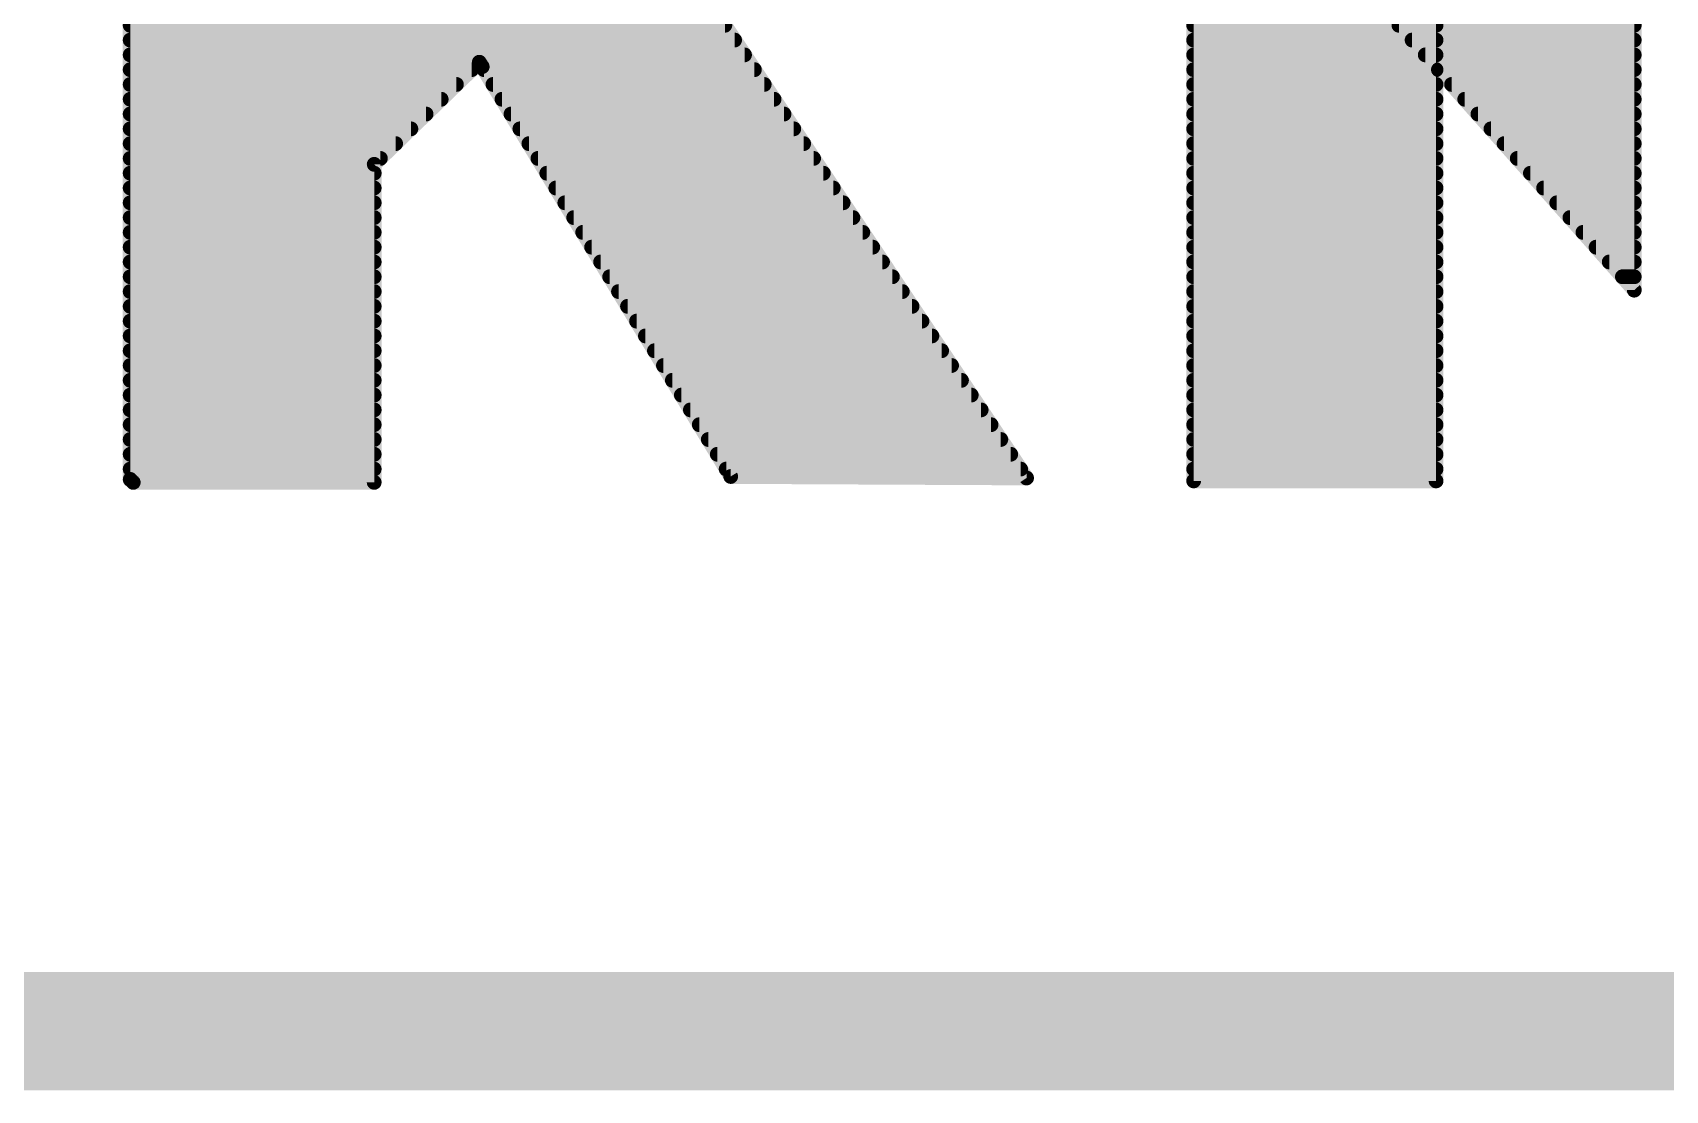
# Model space of a CAD drawing. Header units: inches. Extents: x 2 to 53, y 0 to 38.6.
# Drawn here: x 16.5895 to 16.6999, y 11.3195 to 11.391 of the extents above; entities that cross this region are included whole.
import ezdxf

# ---------------------------------------------------------------- set-up
doc = ezdxf.new("R2010")
doc.units = ezdxf.units.IN
doc.header["$LTSCALE"] = 0.1
doc.header["$MEASUREMENT"] = 0
for name, color, linetype in [('16', 7, 'Continuous'), ('20', 7, 'Continuous'), ('21', 7, 'Continuous')]:
    doc.layers.add(name, color=color, linetype=linetype)

msp = doc.modelspace()

# ---------------------------------------------------------------- linework, layer by layer
at = {"layer": '16', "const_width": 0.001}
for points in [[(16.69776, 11.43326), (16.69776, 11.37356)], [(16.69776, 11.37356), (16.67856, 11.39516)], [(16.69776, 11.39146), (16.68185, 11.39146)], [(16.69776, 11.39046), (16.68274, 11.39046)], [(16.69776, 11.38946), (16.68363, 11.38946)], [(16.69776, 11.38846), (16.68452, 11.38846)], [(16.69776, 11.38746), (16.68541, 11.38746)], [(16.69776, 11.38646), (16.6863, 11.38646)], [(16.69776, 11.38546), (16.68719, 11.38546)], [(16.69776, 11.38446), (16.68807, 11.38446)], [(16.69776, 11.38346), (16.68896, 11.38346)], [(16.69776, 11.38246), (16.68985, 11.38246)], [(16.69776, 11.38146), (16.69074, 11.38146)], [(16.69776, 11.38046), (16.69163, 11.38046)], [(16.69776, 11.37946), (16.69252, 11.37946)], [(16.69776, 11.37846), (16.69341, 11.37846)], [(16.69776, 11.37746), (16.69429, 11.37746)], [(16.69776, 11.37646), (16.69518, 11.37646)], [(16.69776, 11.37546), (16.69607, 11.37546)], [(16.69776, 11.37446), (16.69696, 11.37446)]]:
    msp.add_lwpolyline(points, dxfattribs=at)
at = {"layer": '16', "const_width": 0.0005}
for points in [[(16.68185, 11.39171, 1), (16.68185, 11.39121)], [(16.69776, 11.39121, 1), (16.69776, 11.39171)], [(16.68274, 11.39071, 1), (16.68274, 11.39021)], [(16.69776, 11.39021, 1), (16.69776, 11.39071)], [(16.68363, 11.38971, 1), (16.68363, 11.38921)], [(16.69776, 11.38921, 1), (16.69776, 11.38971)], [(16.68452, 11.38871, 1), (16.68452, 11.38821)], [(16.69776, 11.38821, 1), (16.69776, 11.38871)], [(16.68541, 11.38771, 1), (16.68541, 11.38721)], [(16.69776, 11.38721, 1), (16.69776, 11.38771)], [(16.6863, 11.38671, 1), (16.6863, 11.38621)], [(16.69776, 11.38621, 1), (16.69776, 11.38671)], [(16.68719, 11.38571, 1), (16.68719, 11.38521)], [(16.69776, 11.38521, 1), (16.69776, 11.38571)], [(16.68807, 11.38471, 1), (16.68807, 11.38421)], [(16.69776, 11.38421, 1), (16.69776, 11.38471)], [(16.68896, 11.38371, 1), (16.68896, 11.38321)], [(16.69776, 11.38321, 1), (16.69776, 11.38371)], [(16.68985, 11.38271, 1), (16.68985, 11.38221)], [(16.69776, 11.38221, 1), (16.69776, 11.38271)], [(16.69074, 11.38171, 1), (16.69074, 11.38121)], [(16.69163, 11.38071, 1), (16.69163, 11.38021)], [(16.69776, 11.38121, 1), (16.69776, 11.38171)], [(16.69776, 11.38021, 1), (16.69776, 11.38071)], [(16.69252, 11.37971, 1), (16.69252, 11.37921)], [(16.69776, 11.37921, 1), (16.69776, 11.37971)], [(16.69341, 11.37871, 1), (16.69341, 11.37821)], [(16.69776, 11.37821, 1), (16.69776, 11.37871)], [(16.69429, 11.37771, 1), (16.69429, 11.37721)], [(16.69776, 11.37721, 1), (16.69776, 11.37771)], [(16.69518, 11.37671, 1), (16.69518, 11.37621)], [(16.69776, 11.37621, 1), (16.69776, 11.37671)], [(16.69607, 11.37571, 1), (16.69607, 11.37521)], [(16.69776, 11.37521, 1), (16.69776, 11.37571)], [(16.69696, 11.37471, 1), (16.69696, 11.37421)], [(16.69776, 11.37421, 1), (16.69776, 11.37471)], [(16.69751, 11.37356, 1), (16.69801, 11.37356)], [(16.69757, 11.37339, 1), (16.69795, 11.37373)]]:
    msp.add_lwpolyline(points, format="xyb", dxfattribs=at)
at = {"layer": '20', "const_width": 0.008}
msp.add_lwpolyline([(14.93919, 11.32346), (18.45634, 11.32346)], dxfattribs=at)
at = {"layer": '21', "const_width": 0.001}
for points in [[(16.59606, 11.36076), (16.59606, 11.43686)], [(16.66797, 11.36066), (16.66797, 11.41186)], [(16.68436, 11.41196), (16.68436, 11.36066)], [(16.63047, 11.40016), (16.65667, 11.36086)], [(16.59606, 11.39146), (16.63627, 11.39146)], [(16.66797, 11.39146), (16.68436, 11.39146)], [(16.59606, 11.39046), (16.63693, 11.39046)], [(16.66797, 11.39046), (16.68436, 11.39046)], [(16.59606, 11.38946), (16.6376, 11.38946)], [(16.66797, 11.38946), (16.68436, 11.38946)], [(16.59606, 11.38846), (16.61915, 11.38846)], [(16.61967, 11.38896), (16.61256, 11.38206)], [(16.61986, 11.38866), (16.61967, 11.38896)], [(16.63667, 11.36096), (16.61986, 11.38866)], [(16.61999, 11.38846), (16.63827, 11.38846)], [(16.66797, 11.38846), (16.68436, 11.38846)], [(16.59606, 11.38746), (16.61812, 11.38746)], [(16.62059, 11.38746), (16.63893, 11.38746)], [(16.66797, 11.38746), (16.68436, 11.38746)], [(16.59606, 11.38646), (16.61709, 11.38646)], [(16.6212, 11.38646), (16.6396, 11.38646)], [(16.66797, 11.38646), (16.68436, 11.38646)], [(16.59606, 11.38546), (16.61607, 11.38546)], [(16.62181, 11.38546), (16.64027, 11.38546)], [(16.66797, 11.38546), (16.68436, 11.38546)], [(16.59606, 11.38446), (16.61504, 11.38446)], [(16.62241, 11.38446), (16.64093, 11.38446)], [(16.66797, 11.38446), (16.68436, 11.38446)], [(16.59606, 11.38346), (16.61401, 11.38346)], [(16.62302, 11.38346), (16.6416, 11.38346)], [(16.66797, 11.38346), (16.68436, 11.38346)], [(16.59606, 11.38246), (16.61298, 11.38246)], [(16.61256, 11.38206), (16.61256, 11.36056)], [(16.62363, 11.38246), (16.64227, 11.38246)], [(16.66797, 11.38246), (16.68436, 11.38246)], [(16.59606, 11.38146), (16.61256, 11.38146)], [(16.59606, 11.38046), (16.61256, 11.38046)], [(16.62423, 11.38146), (16.64293, 11.38146)], [(16.62484, 11.38046), (16.6436, 11.38046)], [(16.66797, 11.38146), (16.68436, 11.38146)], [(16.66797, 11.38046), (16.68436, 11.38046)], [(16.59606, 11.37946), (16.61256, 11.37946)], [(16.62545, 11.37946), (16.64427, 11.37946)], [(16.66797, 11.37946), (16.68436, 11.37946)], [(16.59606, 11.37846), (16.61256, 11.37846)], [(16.62605, 11.37846), (16.64493, 11.37846)], [(16.66797, 11.37846), (16.68436, 11.37846)], [(16.59606, 11.37746), (16.61256, 11.37746)], [(16.62666, 11.37746), (16.6456, 11.37746)], [(16.66797, 11.37746), (16.68436, 11.37746)], [(16.59606, 11.37646), (16.61256, 11.37646)], [(16.62726, 11.37646), (16.64627, 11.37646)], [(16.66797, 11.37646), (16.68436, 11.37646)], [(16.59606, 11.37546), (16.61256, 11.37546)], [(16.62787, 11.37546), (16.64693, 11.37546)], [(16.66797, 11.37546), (16.68436, 11.37546)], [(16.59606, 11.37446), (16.61256, 11.37446)], [(16.62848, 11.37446), (16.6476, 11.37446)], [(16.66797, 11.37446), (16.68436, 11.37446)], [(16.59606, 11.37346), (16.61256, 11.37346)], [(16.62908, 11.37346), (16.64827, 11.37346)], [(16.66797, 11.37346), (16.68436, 11.37346)], [(16.59606, 11.37246), (16.61256, 11.37246)], [(16.62969, 11.37246), (16.64893, 11.37246)], [(16.66797, 11.37246), (16.68436, 11.37246)], [(16.59606, 11.37146), (16.61256, 11.37146)], [(16.59606, 11.37046), (16.61256, 11.37046)], [(16.6303, 11.37146), (16.6496, 11.37146)], [(16.6309, 11.37046), (16.65027, 11.37046)], [(16.66797, 11.37146), (16.68436, 11.37146)], [(16.66797, 11.37046), (16.68436, 11.37046)], [(16.59606, 11.36946), (16.61256, 11.36946)], [(16.63151, 11.36946), (16.65093, 11.36946)], [(16.66797, 11.36946), (16.68436, 11.36946)], [(16.59606, 11.36846), (16.61256, 11.36846)], [(16.63212, 11.36846), (16.6516, 11.36846)], [(16.66797, 11.36846), (16.68436, 11.36846)], [(16.59606, 11.36746), (16.61256, 11.36746)], [(16.63272, 11.36746), (16.65227, 11.36746)], [(16.66797, 11.36746), (16.68436, 11.36746)], [(16.59606, 11.36646), (16.61256, 11.36646)], [(16.63333, 11.36646), (16.65293, 11.36646)], [(16.66797, 11.36646), (16.68436, 11.36646)], [(16.59606, 11.36546), (16.61256, 11.36546)], [(16.63394, 11.36546), (16.6536, 11.36546)], [(16.66797, 11.36546), (16.68436, 11.36546)], [(16.59606, 11.36446), (16.61256, 11.36446)], [(16.63454, 11.36446), (16.65427, 11.36446)], [(16.66797, 11.36446), (16.68436, 11.36446)], [(16.59606, 11.36346), (16.61256, 11.36346)], [(16.63515, 11.36346), (16.65493, 11.36346)], [(16.66797, 11.36346), (16.68436, 11.36346)], [(16.59606, 11.36246), (16.61256, 11.36246)], [(16.63576, 11.36246), (16.6556, 11.36246)], [(16.66797, 11.36246), (16.68436, 11.36246)], [(16.59606, 11.36146), (16.61256, 11.36146)], [(16.59627, 11.36056), (16.59606, 11.36076)], [(16.61256, 11.36056), (16.59627, 11.36056)], [(16.63636, 11.36146), (16.65627, 11.36146)], [(16.65667, 11.36086), (16.63667, 11.36096)], [(16.66797, 11.36146), (16.68436, 11.36146)], [(16.68436, 11.36066), (16.66797, 11.36066)]]:
    msp.add_lwpolyline(points, dxfattribs=at)
at = {"layer": '21', "const_width": 0.0005}
for points in [[(16.59606, 11.39171, 1), (16.59606, 11.39121)], [(16.63627, 11.39121, 1), (16.63627, 11.39171)], [(16.66797, 11.39171, 1), (16.66797, 11.39121)], [(16.68436, 11.39121, 1), (16.68436, 11.39171)], [(16.59606, 11.39071, 1), (16.59606, 11.39021)], [(16.63693, 11.39021, 1), (16.63693, 11.39071)], [(16.66797, 11.39071, 1), (16.66797, 11.39021)], [(16.68436, 11.39021, 1), (16.68436, 11.39071)], [(16.59606, 11.38971, 1), (16.59606, 11.38921)], [(16.6376, 11.38921, 1), (16.6376, 11.38971)], [(16.66797, 11.38971, 1), (16.66797, 11.38921)], [(16.68436, 11.38921, 1), (16.68436, 11.38971)], [(16.59606, 11.38871, 1), (16.59606, 11.38821)], [(16.61915, 11.38821, 1), (16.61915, 11.38871)], [(16.61988, 11.3891, 1), (16.61946, 11.38882)], [(16.61984, 11.38878, 1), (16.61949, 11.38914)], [(16.62008, 11.38879, 1), (16.61965, 11.38853)], [(16.61966, 11.38852, 1), (16.62007, 11.3888)], [(16.61999, 11.38871, 1), (16.61999, 11.38821)], [(16.63827, 11.38821, 1), (16.63827, 11.38871)], [(16.66797, 11.38871, 1), (16.66797, 11.38821)], [(16.68436, 11.38821, 1), (16.68436, 11.38871)], [(16.59606, 11.38771, 1), (16.59606, 11.38721)], [(16.61812, 11.38721, 1), (16.61812, 11.38771)], [(16.62059, 11.38771, 1), (16.62059, 11.38721)], [(16.63893, 11.38721, 1), (16.63893, 11.38771)], [(16.66797, 11.38771, 1), (16.66797, 11.38721)], [(16.68436, 11.38721, 1), (16.68436, 11.38771)], [(16.59606, 11.38671, 1), (16.59606, 11.38621)], [(16.61709, 11.38621, 1), (16.61709, 11.38671)], [(16.6212, 11.38671, 1), (16.6212, 11.38621)], [(16.6396, 11.38621, 1), (16.6396, 11.38671)], [(16.66797, 11.38671, 1), (16.66797, 11.38621)], [(16.68436, 11.38621, 1), (16.68436, 11.38671)], [(16.59606, 11.38571, 1), (16.59606, 11.38521)], [(16.61607, 11.38521, 1), (16.61607, 11.38571)], [(16.62181, 11.38571, 1), (16.62181, 11.38521)], [(16.64027, 11.38521, 1), (16.64027, 11.38571)], [(16.66797, 11.38571, 1), (16.66797, 11.38521)], [(16.68436, 11.38521, 1), (16.68436, 11.38571)], [(16.59606, 11.38471, 1), (16.59606, 11.38421)], [(16.61504, 11.38421, 1), (16.61504, 11.38471)], [(16.62241, 11.38471, 1), (16.62241, 11.38421)], [(16.64093, 11.38421, 1), (16.64093, 11.38471)], [(16.66797, 11.38471, 1), (16.66797, 11.38421)], [(16.68436, 11.38421, 1), (16.68436, 11.38471)], [(16.59606, 11.38371, 1), (16.59606, 11.38321)], [(16.61401, 11.38321, 1), (16.61401, 11.38371)], [(16.62302, 11.38371, 1), (16.62302, 11.38321)], [(16.6416, 11.38321, 1), (16.6416, 11.38371)], [(16.66797, 11.38371, 1), (16.66797, 11.38321)], [(16.68436, 11.38321, 1), (16.68436, 11.38371)], [(16.59606, 11.38271, 1), (16.59606, 11.38221)], [(16.61281, 11.38206, 1), (16.61231, 11.38206)], [(16.61239, 11.38224, 1), (16.61274, 11.38188)], [(16.61298, 11.38221, 1), (16.61298, 11.38271)], [(16.62363, 11.38271, 1), (16.62363, 11.38221)], [(16.64227, 11.38221, 1), (16.64227, 11.38271)], [(16.66797, 11.38271, 1), (16.66797, 11.38221)], [(16.68436, 11.38221, 1), (16.68436, 11.38271)], [(16.59606, 11.38171, 1), (16.59606, 11.38121)], [(16.59606, 11.38071, 1), (16.59606, 11.38021)], [(16.61256, 11.38121, 1), (16.61256, 11.38171)], [(16.61256, 11.38021, 1), (16.61256, 11.38071)], [(16.62423, 11.38171, 1), (16.62423, 11.38121)], [(16.62484, 11.38071, 1), (16.62484, 11.38021)], [(16.64293, 11.38121, 1), (16.64293, 11.38171)], [(16.6436, 11.38021, 1), (16.6436, 11.38071)], [(16.66797, 11.38171, 1), (16.66797, 11.38121)], [(16.66797, 11.38071, 1), (16.66797, 11.38021)], [(16.68436, 11.38121, 1), (16.68436, 11.38171)], [(16.68436, 11.38021, 1), (16.68436, 11.38071)], [(16.59606, 11.37971, 1), (16.59606, 11.37921)], [(16.61256, 11.37921, 1), (16.61256, 11.37971)], [(16.62545, 11.37971, 1), (16.62545, 11.37921)], [(16.64427, 11.37921, 1), (16.64427, 11.37971)], [(16.66797, 11.37971, 1), (16.66797, 11.37921)], [(16.68436, 11.37921, 1), (16.68436, 11.37971)], [(16.59606, 11.37871, 1), (16.59606, 11.37821)], [(16.61256, 11.37821, 1), (16.61256, 11.37871)], [(16.62605, 11.37871, 1), (16.62605, 11.37821)], [(16.64493, 11.37821, 1), (16.64493, 11.37871)], [(16.66797, 11.37871, 1), (16.66797, 11.37821)], [(16.68436, 11.37821, 1), (16.68436, 11.37871)], [(16.59606, 11.37771, 1), (16.59606, 11.37721)], [(16.61256, 11.37721, 1), (16.61256, 11.37771)], [(16.62666, 11.37771, 1), (16.62666, 11.37721)], [(16.6456, 11.37721, 1), (16.6456, 11.37771)], [(16.66797, 11.37771, 1), (16.66797, 11.37721)], [(16.68436, 11.37721, 1), (16.68436, 11.37771)], [(16.59606, 11.37671, 1), (16.59606, 11.37621)], [(16.61256, 11.37621, 1), (16.61256, 11.37671)], [(16.62726, 11.37671, 1), (16.62726, 11.37621)], [(16.64627, 11.37621, 1), (16.64627, 11.37671)], [(16.66797, 11.37671, 1), (16.66797, 11.37621)], [(16.68436, 11.37621, 1), (16.68436, 11.37671)], [(16.59606, 11.37571, 1), (16.59606, 11.37521)], [(16.61256, 11.37521, 1), (16.61256, 11.37571)], [(16.62787, 11.37571, 1), (16.62787, 11.37521)], [(16.64693, 11.37521, 1), (16.64693, 11.37571)], [(16.66797, 11.37571, 1), (16.66797, 11.37521)], [(16.68436, 11.37521, 1), (16.68436, 11.37571)], [(16.59606, 11.37471, 1), (16.59606, 11.37421)], [(16.61256, 11.37421, 1), (16.61256, 11.37471)], [(16.62848, 11.37471, 1), (16.62848, 11.37421)], [(16.6476, 11.37421, 1), (16.6476, 11.37471)], [(16.66797, 11.37471, 1), (16.66797, 11.37421)], [(16.68436, 11.37421, 1), (16.68436, 11.37471)], [(16.59606, 11.37371, 1), (16.59606, 11.37321)], [(16.61256, 11.37321, 1), (16.61256, 11.37371)], [(16.62908, 11.37371, 1), (16.62908, 11.37321)], [(16.64827, 11.37321, 1), (16.64827, 11.37371)], [(16.66797, 11.37371, 1), (16.66797, 11.37321)], [(16.68436, 11.37321, 1), (16.68436, 11.37371)], [(16.59606, 11.37271, 1), (16.59606, 11.37221)], [(16.61256, 11.37221, 1), (16.61256, 11.37271)], [(16.62969, 11.37271, 1), (16.62969, 11.37221)], [(16.64893, 11.37221, 1), (16.64893, 11.37271)], [(16.66797, 11.37271, 1), (16.66797, 11.37221)], [(16.68436, 11.37221, 1), (16.68436, 11.37271)], [(16.59606, 11.37171, 1), (16.59606, 11.37121)], [(16.59606, 11.37071, 1), (16.59606, 11.37021)], [(16.61256, 11.37121, 1), (16.61256, 11.37171)], [(16.61256, 11.37021, 1), (16.61256, 11.37071)], [(16.6303, 11.37171, 1), (16.6303, 11.37121)], [(16.6309, 11.37071, 1), (16.6309, 11.37021)], [(16.6496, 11.37121, 1), (16.6496, 11.37171)], [(16.65027, 11.37021, 1), (16.65027, 11.37071)], [(16.66797, 11.37171, 1), (16.66797, 11.37121)], [(16.66797, 11.37071, 1), (16.66797, 11.37021)], [(16.68436, 11.37121, 1), (16.68436, 11.37171)], [(16.68436, 11.37021, 1), (16.68436, 11.37071)], [(16.59606, 11.36971, 1), (16.59606, 11.36921)], [(16.61256, 11.36921, 1), (16.61256, 11.36971)], [(16.63151, 11.36971, 1), (16.63151, 11.36921)], [(16.65093, 11.36921, 1), (16.65093, 11.36971)], [(16.66797, 11.36971, 1), (16.66797, 11.36921)], [(16.68436, 11.36921, 1), (16.68436, 11.36971)], [(16.59606, 11.36871, 1), (16.59606, 11.36821)], [(16.61256, 11.36821, 1), (16.61256, 11.36871)], [(16.63212, 11.36871, 1), (16.63212, 11.36821)], [(16.6516, 11.36821, 1), (16.6516, 11.36871)], [(16.66797, 11.36871, 1), (16.66797, 11.36821)], [(16.68436, 11.36821, 1), (16.68436, 11.36871)], [(16.59606, 11.36771, 1), (16.59606, 11.36721)], [(16.61256, 11.36721, 1), (16.61256, 11.36771)], [(16.63272, 11.36771, 1), (16.63272, 11.36721)], [(16.65227, 11.36721, 1), (16.65227, 11.36771)], [(16.66797, 11.36771, 1), (16.66797, 11.36721)], [(16.68436, 11.36721, 1), (16.68436, 11.36771)], [(16.59606, 11.36671, 1), (16.59606, 11.36621)], [(16.61256, 11.36621, 1), (16.61256, 11.36671)], [(16.63333, 11.36671, 1), (16.63333, 11.36621)], [(16.65293, 11.36621, 1), (16.65293, 11.36671)], [(16.66797, 11.36671, 1), (16.66797, 11.36621)], [(16.68436, 11.36621, 1), (16.68436, 11.36671)], [(16.59606, 11.36571, 1), (16.59606, 11.36521)], [(16.61256, 11.36521, 1), (16.61256, 11.36571)], [(16.63394, 11.36571, 1), (16.63394, 11.36521)], [(16.6536, 11.36521, 1), (16.6536, 11.36571)], [(16.66797, 11.36571, 1), (16.66797, 11.36521)], [(16.68436, 11.36521, 1), (16.68436, 11.36571)], [(16.59606, 11.36471, 1), (16.59606, 11.36421)], [(16.61256, 11.36421, 1), (16.61256, 11.36471)], [(16.63454, 11.36471, 1), (16.63454, 11.36421)], [(16.65427, 11.36421, 1), (16.65427, 11.36471)], [(16.66797, 11.36471, 1), (16.66797, 11.36421)], [(16.68436, 11.36421, 1), (16.68436, 11.36471)], [(16.59606, 11.36371, 1), (16.59606, 11.36321)], [(16.61256, 11.36321, 1), (16.61256, 11.36371)], [(16.63515, 11.36371, 1), (16.63515, 11.36321)], [(16.65493, 11.36321, 1), (16.65493, 11.36371)], [(16.66797, 11.36371, 1), (16.66797, 11.36321)], [(16.68436, 11.36321, 1), (16.68436, 11.36371)], [(16.59606, 11.36271, 1), (16.59606, 11.36221)], [(16.61256, 11.36221, 1), (16.61256, 11.36271)], [(16.63576, 11.36271, 1), (16.63576, 11.36221)], [(16.6556, 11.36221, 1), (16.6556, 11.36271)], [(16.66797, 11.36271, 1), (16.66797, 11.36221)], [(16.68436, 11.36221, 1), (16.68436, 11.36271)], [(16.59606, 11.36171, 1), (16.59606, 11.36121)], [(16.59624, 11.36094, 1), (16.59589, 11.36058)], [(16.59581, 11.36076, 1), (16.59631, 11.36076)], [(16.59627, 11.36081, 1), (16.59627, 11.36031)], [(16.61256, 11.36121, 1), (16.61256, 11.36171)], [(16.61256, 11.36031, 1), (16.61256, 11.36081)], [(16.63636, 11.36171, 1), (16.63636, 11.36121)], [(16.63667, 11.36121, 1), (16.63667, 11.36071)], [(16.63645, 11.36083, 1), (16.63688, 11.36109)], [(16.65627, 11.36121, 1), (16.65627, 11.36171)], [(16.65646, 11.36072, 1), (16.65688, 11.361)], [(16.65667, 11.36061, 1), (16.65667, 11.36111)], [(16.66797, 11.36171, 1), (16.66797, 11.36121)], [(16.66797, 11.36091, 1), (16.66797, 11.36041)], [(16.68436, 11.36121, 1), (16.68436, 11.36171)], [(16.68436, 11.36041, 1), (16.68436, 11.36091)], [(16.59609, 11.36038, 1), (16.59644, 11.36074)], [(16.61231, 11.36056, 1), (16.61281, 11.36056)], [(16.66772, 11.36066, 1), (16.66822, 11.36066)], [(16.68411, 11.36066, 1), (16.68461, 11.36066)]]:
    msp.add_lwpolyline(points, format="xyb", dxfattribs=at)

doc.saveas('drawing.dxf')
